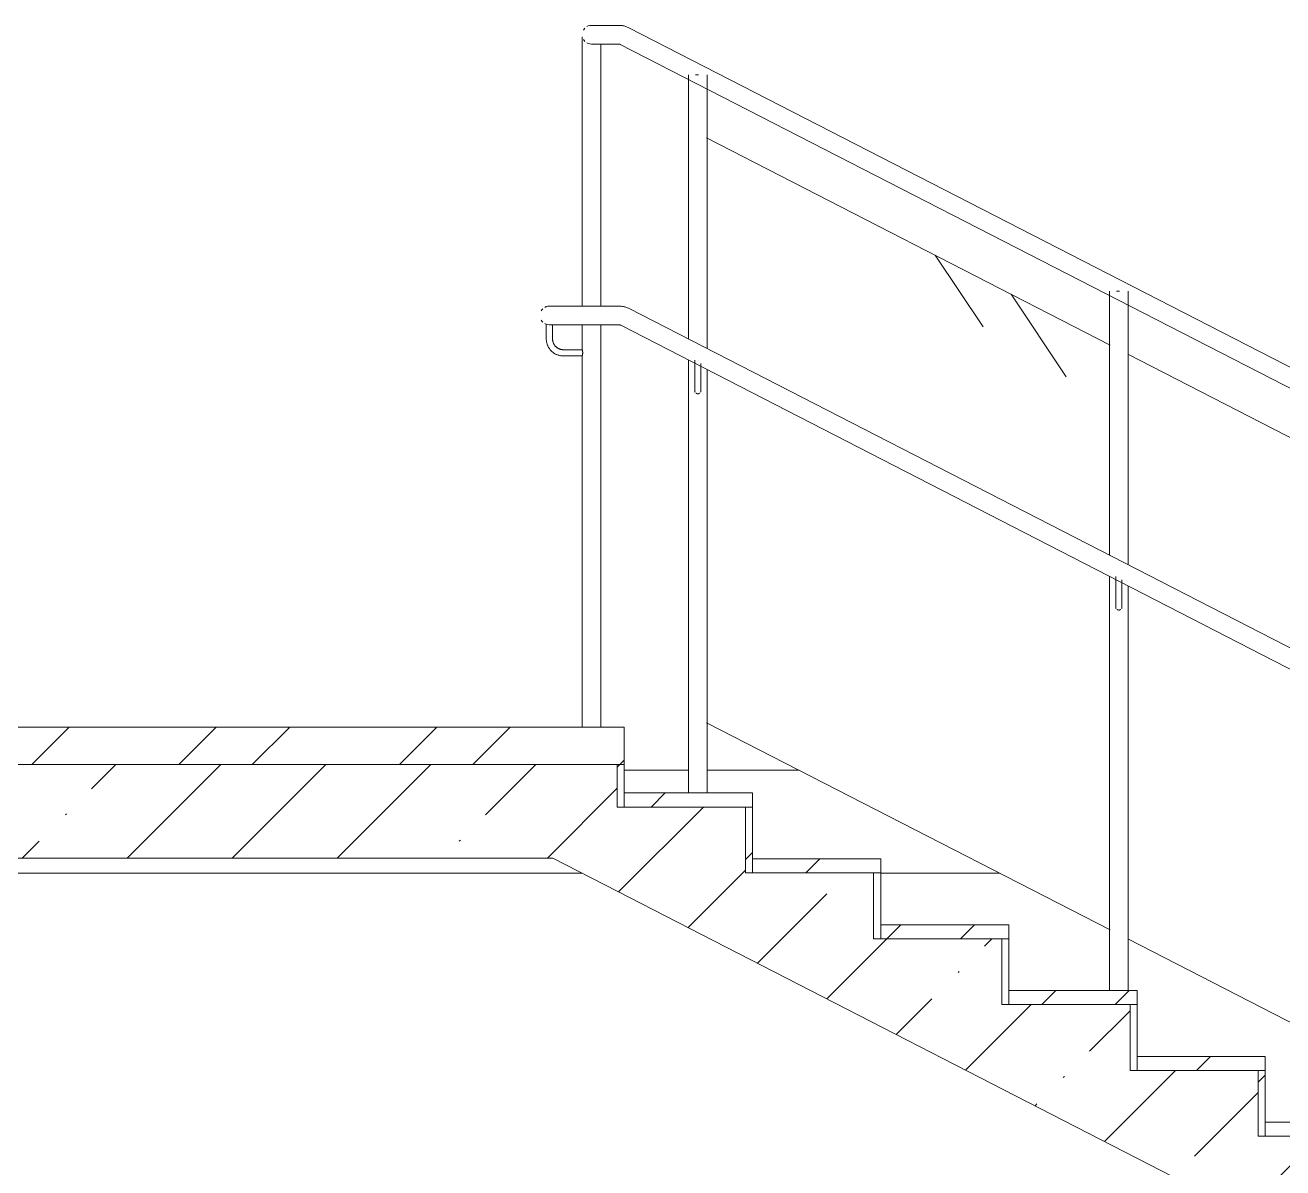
# Model space of a CAD drawing. Header units: millimetres. Extents: x -515342 to 330399, y -224905 to 507333.
# Drawn here: x 223707 to 226395, y 97102 to 99544 of the extents above; entities that cross this region are included whole.
import ezdxf

# ---------------------------------------------------------------- set-up
doc = ezdxf.new("R2010")
doc.units = ezdxf.units.MM
doc.layers.get('0').update_dxf_attribs({"lineweight": 0})
for name, color, linetype, lineweight in [('Лестницы', 7, 'Continuous', 0), ('Ограждение', 7, 'Continuous', 0), ('Перекрытие', 7, 'Continuous', 0)]:
    doc.layers.add(name, color=color, linetype=linetype, lineweight=lineweight)
pattern_1 = [(45, (223568.56, 95610.5), (-224.506, 224.506), []), (45, (223793.07, 95610.5), (-224.506, 224.506), [396.875, -79.375, 3.353, -76.022])]
pattern_2 = [(45, (223568.56, 95610.5), (-235.732, 235.732), []), (45, (223725.7, 95610.5), (-235.732, 235.732), [])]
pattern_3 = [(123.69, (-5209.4, 6334.5), (-2598.61, 3008.927), [641.07, -5769.6]), (123.69, (-5173.8, 6441.2), (-2598.61, 3008.927), [384.64, -6026.03]), (123.69, (-5387.2, 6441.2), (-2598.61, 3008.927), [384.64, -6026.03])]

# ---------------------------------------------------------------- blocks, each defined once
blk = doc.blocks.new('Ограждение - Для шага 900-V132-О_АР_П_Разрез 3-3')
at = {"layer": 'Ограждение'}
h = blk.add_hatch(dxfattribs=at)
h.set_pattern_fill('FP_2', color=256, style=0, pattern_type=2)
h.set_pattern_definition([(236.31, (-5209.4, 8823.7), (-1778, -3556), [641.07, -5769.6]), (236.31, (-5173.8, 8717), (-1778, -3556), [384.64, -6026.03]), (236.31, (-5387.2, 8717), (-1778, -3556), [384.64, -6026.03])])
h.paths.add_polyline_path([(-3796.8, 7557.6), (-3796.8, 7662.8), (-3853.5, 7691.4), (-3853.5, 7586.2), (-3805.2, 7561.8)])
h.paths.add_polyline_path([(-3756.8, 7561.6), (-3675.7, 7601.5), (-3756.8, 7642.5), (-3756.8, 7561.8)])
h.paths.add_polyline_path([(-3630.8, 7623.6), (-2991.4, 7938.4), (-2991.4, 8695.5), (-3481.4, 8947.2), (-3853.5, 8764), (-3853.5, 7736.2), (-3640.7, 7628.7)])
h.paths.add_polyline_path([(-3212.9, 9026.8), (-2991.4, 9026.8), (-2991.4, 9153.8), (-3025.8, 9171.5), (-3212.9, 9079.4), (-3212.9, 9044.1)])
for p, q in [((-3025.8, 9171.5), (-3212.9, 9079.4)), ((-3481.4, 8947.2), (-3853.6, 8764)), ((-3630.8, 7623.6), (-2991.4, 7938.4)), ((-3756.4, 7561.8), (-3675.7, 7601.5))]:
    blk.add_line(p, q, dxfattribs=at)
blk = doc.blocks.new('Ограждение - Ограждение-10040896-О_АР_П_Разрез 3-3')
blk.add_blockref('Ограждение - Для шага 900-V132-О_АР_П_Разрез 3-3', (0, 0))
blk = doc.blocks.new('Ограждение - АР_Ограждение_Балясина_D40_900 для 1500-10051546-О_АР_П_Разрез 3-3')
at = {"layer": 'Ограждение'}
for p, q in [((-4719.7, 10841.6), (-4719.7, 11406.4)), ((-4699.7, 11406.4), (-4704.9, 11406.4)), ((-4698.2, 11406.4), (-4699.7, 11406.4)), ((-4679.7, 11406.4), (-4679.7, 10821.1)), ((-4719.7, 9871.3), (-4719.7, 10796.7)), ((-4706.4, 10761.4), (-4706.4, 10796.4)), ((-4693.1, 10789.6), (-4693.1, 10761.4)), ((-4679.7, 10776.1), (-4679.7, 9871.3))]:
    blk.add_line(p, q, dxfattribs=at)
at = {"layer": 'Ограждение', "flags": 128}
for points in [[(-4706.4, 10731.4), (-4706.4, 10731.4), (-4706.4, 10731.5), (-4706.4, 10731.6), (-4706.4, 10731.8), (-4706.4, 10732), (-4706.4, 10732.2), (-4706.4, 10732.6), (-4706.4, 10732.9), (-4706.4, 10733.3), (-4706.4, 10733.8), (-4706.4, 10734.2), (-4706.4, 10734.8), (-4706.4, 10735.4), (-4706.4, 10736), (-4706.4, 10736.6), (-4706.4, 10737.3), (-4706.4, 10738.1), (-4706.4, 10738.8), (-4706.4, 10739.6), (-4706.4, 10740.5), (-4706.4, 10741.4), (-4706.4, 10742.3), (-4706.4, 10743.2), (-4706.4, 10744.2), (-4706.4, 10745.2), (-4706.4, 10746.2), (-4706.4, 10747.2), (-4706.4, 10748.3), (-4706.4, 10749.4), (-4706.4, 10750.5), (-4706.4, 10751.6), (-4706.4, 10752.8), (-4706.4, 10753.9), (-4706.4, 10755.1), (-4706.4, 10756.3), (-4706.4, 10757.5), (-4706.4, 10758.7), (-4706.4, 10759.9), (-4706.4, 10761.1), (-4706.4, 10761.4)], [(-4693.1, 10761.4), (-4693.1, 10760.2), (-4693.1, 10759), (-4693.1, 10757.8), (-4693.1, 10756.6), (-4693.1, 10755.4), (-4693.1, 10754.3), (-4693.1, 10753.1), (-4693.1, 10751.9), (-4693.1, 10750.8), (-4693.1, 10749.7), (-4693.1, 10748.6), (-4693.1, 10747.5), (-4693.1, 10746.5), (-4693.1, 10745.5), (-4693.1, 10744.4), (-4693.1, 10743.5), (-4693.1, 10742.5), (-4693.1, 10741.6), (-4693.1, 10740.7), (-4693.1, 10739.9), (-4693.1, 10739), (-4693.1, 10738.3), (-4693.1, 10737.5), (-4693.1, 10736.8), (-4693.1, 10736.1), (-4693.1, 10735.5), (-4693.1, 10734.9), (-4693.1, 10734.4), (-4693.1, 10733.9), (-4693.1, 10733.4), (-4693.1, 10733), (-4693.1, 10732.6), (-4693.1, 10732.3), (-4693.1, 10732), (-4693.1, 10731.8), (-4693.1, 10731.6), (-4693.1, 10731.5), (-4693.1, 10731.4), (-4693.1, 10731.4)]]:
    blk.add_lwpolyline(points, dxfattribs=at)
at = {"layer": 'Ограждение'}
for points, knots in [([(-4706.3, 10732.6), (-4706.4, 10732.3), (-4706.4, 10731.8), (-4706.4, 10731.1), (-4706.3, 10730.4), (-4706.1, 10729.4), (-4705.8, 10728.6), (-4705.6, 10728.1), (-4705.5, 10728)], [0.4444444, 0.4444444, 0.4444444, 0.4444444, 0.4791667, 0.5138889, 0.5486111, 0.5833333, 0.6527778, 0.6666667, 0.6666667, 0.6666667, 0.6666667]), ([(-4704, 10726.3), (-4704, 10726.2), (-4703.5, 10725.9), (-4702.2, 10725), (-4700.8, 10724.7), (-4699.7, 10724.7)], [0.7777778, 0.7777778, 0.7777778, 0.7777778, 0.7916667, 0.8611111, 1, 1, 1, 1]), ([(-4694, 10728), (-4693.8, 10728.4), (-4693.5, 10729.1), (-4693.2, 10730.1), (-4693.1, 10730.9), (-4693.1, 10731.7), (-4693.1, 10732.2), (-4693.2, 10732.4)], [0.3333333, 0.3333333, 0.3333333, 0.3333333, 0.3888889, 0.4444444, 0.4791667, 0.5138889, 0.5486111, 0.5486111, 0.5486111, 0.5486111])]:
    blk.add_open_spline(points, degree=3, knots=knots, dxfattribs=at)
blk.add_open_spline([(-4699.7, 10724.7), (-4698.9, 10724.7), (-4697.4, 10725), (-4696, 10725.8), (-4695.5, 10726.3)], degree=3, dxfattribs=at)
blk = doc.blocks.new('Ограждение - Для шага 900-10049942-О_АР_П_Разрез 3-3')
at = {"layer": 'Ограждение'}
h = blk.add_hatch(dxfattribs=at)
h.set_pattern_fill('FP_31', color=256, style=0, pattern_type=2)
h.set_pattern_definition(pattern_3)
h.paths.add_polyline_path([(-3818.7, 9578.8), (-3818.7, 10333.8), (-4680.8, 10776.7), (-4680.8, 10021.6), (-3853.6, 9596.7)])
h.paths.add_polyline_path([(-3818.7, 10378.8), (-3818.7, 10828.8), (-4680.8, 11271.6), (-4680.8, 10821.6), (-3853.6, 10396.7)])
for p, q in [((-4680.8, 11271.6), (-3818.7, 10828.8)), ((-3818.7, 9578.8), (-4680.8, 10021.6))]:
    blk.add_line(p, q, dxfattribs=at)
blk = doc.blocks.new('Ограждение - АР_Ограждение_Балясина_D40_900 для 1500-10051544-О_АР_П_Разрез 3-3')
at = {"layer": 'Ограждение'}
for p, q in [((-3819.7, 10379.3), (-3819.7, 10944)), ((-3799.7, 10944), (-3804.9, 10944)), ((-3798.2, 10944), (-3799.7, 10944)), ((-3779.7, 10944), (-3779.7, 10358.8)), ((-3819.7, 9449.1), (-3819.7, 10334.3)), ((-3806.4, 10299), (-3806.4, 10334.1)), ((-3793.1, 10327.2), (-3793.1, 10299)), ((-3779.7, 10313.8), (-3779.7, 9449.1))]:
    blk.add_line(p, q, dxfattribs=at)
at = {"layer": 'Ограждение', "flags": 128}
for points in [[(-3806.4, 10269), (-3806.4, 10269.1), (-3806.4, 10269.1), (-3806.4, 10269.3), (-3806.4, 10269.4), (-3806.4, 10269.6), (-3806.4, 10269.9), (-3806.4, 10270.2), (-3806.4, 10270.6), (-3806.4, 10271), (-3806.4, 10271.4), (-3806.4, 10271.9), (-3806.4, 10272.4), (-3806.4, 10273), (-3806.4, 10273.6), (-3806.4, 10274.3), (-3806.4, 10275), (-3806.4, 10275.7), (-3806.4, 10276.5), (-3806.4, 10277.3), (-3806.4, 10278.1), (-3806.4, 10279), (-3806.4, 10279.9), (-3806.4, 10280.9), (-3806.4, 10281.8), (-3806.4, 10282.8), (-3806.4, 10283.9), (-3806.4, 10284.9), (-3806.4, 10286), (-3806.4, 10287.1), (-3806.4, 10288.2), (-3806.4, 10289.3), (-3806.4, 10290.4), (-3806.4, 10291.6), (-3806.4, 10292.8), (-3806.4, 10293.9), (-3806.4, 10295.1), (-3806.4, 10296.3), (-3806.4, 10297.5), (-3806.4, 10298.7), (-3806.4, 10299)], [(-3793.1, 10299), (-3793.1, 10297.8), (-3793.1, 10296.6), (-3793.1, 10295.5), (-3793.1, 10294.3), (-3793.1, 10293.1), (-3793.1, 10291.9), (-3793.1, 10290.8), (-3793.1, 10289.6), (-3793.1, 10288.5), (-3793.1, 10287.4), (-3793.1, 10286.3), (-3793.1, 10285.2), (-3793.1, 10284.1), (-3793.1, 10283.1), (-3793.1, 10282.1), (-3793.1, 10281.1), (-3793.1, 10280.2), (-3793.1, 10279.3), (-3793.1, 10278.4), (-3793.1, 10277.5), (-3793.1, 10276.7), (-3793.1, 10275.9), (-3793.1, 10275.2), (-3793.1, 10274.5), (-3793.1, 10273.8), (-3793.1, 10273.2), (-3793.1, 10272.6), (-3793.1, 10272), (-3793.1, 10271.5), (-3793.1, 10271.1), (-3793.1, 10270.7), (-3793.1, 10270.3), (-3793.1, 10270), (-3793.1, 10269.7), (-3793.1, 10269.5), (-3793.1, 10269.3), (-3793.1, 10269.2), (-3793.1, 10269.1), (-3793.1, 10269)]]:
    blk.add_lwpolyline(points, dxfattribs=at)
at = {"layer": 'Ограждение'}
for points, knots in [([(-3806.3, 10270.2), (-3806.4, 10270), (-3806.4, 10269.5), (-3806.4, 10268.7), (-3806.3, 10268), (-3806.1, 10267.1), (-3805.8, 10266.3), (-3805.6, 10265.8), (-3805.5, 10265.7)], [0.4444444, 0.4444444, 0.4444444, 0.4444444, 0.4791667, 0.5138889, 0.5486111, 0.5833333, 0.6527778, 0.6666667, 0.6666667, 0.6666667, 0.6666667]), ([(-3794, 10265.7), (-3793.8, 10266), (-3793.5, 10266.7), (-3793.2, 10267.7), (-3793.1, 10268.6), (-3793.1, 10269.3), (-3793.1, 10269.8), (-3793.2, 10270.1)], [0.3333333, 0.3333333, 0.3333333, 0.3333333, 0.3888889, 0.4444444, 0.4791667, 0.5138889, 0.5486111, 0.5486111, 0.5486111, 0.5486111]), ([(-3804, 10263.9), (-3804, 10263.9), (-3803.5, 10263.5), (-3802.2, 10262.7), (-3800.8, 10262.4), (-3799.7, 10262.4)], [0.7777778, 0.7777778, 0.7777778, 0.7777778, 0.7916667, 0.8611111, 1, 1, 1, 1])]:
    blk.add_open_spline(points, degree=3, knots=knots, dxfattribs=at)
blk.add_open_spline([(-3799.7, 10262.4), (-3798.9, 10262.4), (-3797.4, 10262.6), (-3796, 10263.4), (-3795.5, 10263.9)], degree=3, dxfattribs=at)
blk = doc.blocks.new('Ограждение - Для шага 900-V145-О_АР_П_Разрез 3-3')
at = {"layer": 'Ограждение'}
h = blk.add_hatch(dxfattribs=at)
h.set_pattern_fill('FP_31', color=256, style=0, pattern_type=2)
h.set_pattern_definition(pattern_3)
h.paths.add_polyline_path([(-2918.7, 9116.4), (-2918.7, 9871.5), (-3780.8, 10314.3), (-3780.8, 9559.3), (-2958.3, 9136.8)])
h.paths.add_polyline_path([(-2918.7, 9916.4), (-2918.7, 10366.4), (-3780.8, 10809.3), (-3780.8, 10359.3), (-3002.2, 9959.3)])
for p, q in [((-3780.8, 10809.3), (-2918.7, 10366.4)), ((-2918.7, 9116.4), (-3780.8, 9559.3))]:
    blk.add_line(p, q, dxfattribs=at)
blk = doc.blocks.new('Ограждение - АР_Ограждение_Балясина_D40_900 для 1500-V147-О_АР_П_Разрез 3-3')
at = {"layer": 'Ограждение'}
for p, q in [((-4946.9, 10912), (-4946.9, 11487.1)), ((-4946.2, 11487.1), (-4946.9, 11487.1)), ((-4906.9, 11472.5), (-4906.9, 10912.1)), ((-5023.5, 10842.1), (-5023.5, 10873.4)), ((-5010.2, 10872.3), (-5010.2, 10842.1)), ((-4946.9, 10818.8), (-4946.9, 10872.1)), ((-4906.9, 10872.1), (-4906.9, 10012.1)), ((-4986.9, 10818.8), (-4946.9, 10818.8)), ((-4946.9, 10805.4), (-4986.9, 10805.4)), ((-4946.9, 10012.1), (-4946.9, 10805.4))]:
    blk.add_line(p, q, dxfattribs=at)
at = {"layer": 'Ограждение', "flags": 128}
for points in [[(-4986.9, 10805.4), (-4988.3, 10805.5), (-4989.8, 10805.5), (-4991.2, 10805.7), (-4992.7, 10805.9), (-4994.1, 10806.2), (-4995.6, 10806.5), (-4997, 10806.9), (-4998.4, 10807.3), (-4999.8, 10807.8), (-5001.1, 10808.3), (-5002.5, 10808.9), (-5003.8, 10809.6), (-5005.1, 10810.3), (-5006.3, 10811), (-5007.6, 10811.8), (-5008.8, 10812.7), (-5009.9, 10813.6), (-5011, 10814.5), (-5012.1, 10815.5), (-5013.2, 10816.6), (-5014.2, 10817.6), (-5015.1, 10818.7), (-5016, 10819.9), (-5016.9, 10821.1), (-5017.7, 10822.3), (-5018.5, 10823.5), (-5019.2, 10824.8), (-5019.9, 10826.1), (-5020.5, 10827.5), (-5021, 10828.8), (-5021.5, 10830.2), (-5022, 10831.6), (-5022.4, 10833), (-5022.7, 10834.4), (-5023, 10835.9), (-5023.2, 10837.3), (-5023.4, 10838.8), (-5023.5, 10840.2), (-5023.5, 10841.7), (-5023.5, 10842.1)], [(-5010.2, 10842.1), (-5010.2, 10841.2), (-5010.1, 10840.2), (-5010, 10839.3), (-5009.9, 10838.4), (-5009.7, 10837.5), (-5009.5, 10836.6), (-5009.3, 10835.6), (-5009, 10834.8), (-5008.7, 10833.9), (-5008.3, 10833), (-5008, 10832.2), (-5007.6, 10831.3), (-5007.1, 10830.5), (-5006.6, 10829.7), (-5006.1, 10828.9), (-5005.6, 10828.2), (-5005, 10827.4), (-5004.4, 10826.7), (-5003.8, 10826), (-5003.1, 10825.4), (-5002.4, 10824.7), (-5001.7, 10824.1), (-5001, 10823.5), (-5000.2, 10823), (-4999.5, 10822.5), (-4998.7, 10822), (-4997.9, 10821.5), (-4997, 10821.1), (-4996.2, 10820.7), (-4995.3, 10820.3), (-4994.4, 10820), (-4993.5, 10819.7), (-4992.6, 10819.5), (-4991.7, 10819.3), (-4990.8, 10819.1), (-4989.9, 10819), (-4989, 10818.9), (-4988, 10818.8), (-4987.1, 10818.8), (-4986.9, 10818.8)]]:
    blk.add_lwpolyline(points, dxfattribs=at)
at = {"layer": 'Ограждение'}
blk.add_open_spline([(-4946.9, 10805.4), (-4946.9, 10805.4), (-4946.8, 10805.7), (-4946.5, 10806.7), (-4946.2, 10807.8), (-4946, 10808.7), (-4945.8, 10809.8), (-4945.8, 10810.8), (-4945.7, 10811.7), (-4945.7, 10812.4), (-4945.7, 10813.1), (-4945.8, 10814.1), (-4946, 10815.2), (-4946.2, 10816.4), (-4946.4, 10817.4), (-4946.7, 10818.4), (-4946.9, 10818.8), (-4946.9, 10818.8)], degree=3, knots=[0, 0, 0, 0, 0.111111, 0.222222, 0.277778, 0.333333, 0.388889, 0.444444, 0.479167, 0.513889, 0.548611, 0.583333, 0.652778, 0.722222, 0.791667, 0.861111, 1, 1, 1, 1], dxfattribs=at)
blk = doc.blocks.new('Ограждение - Ограждение-10042073-О_АР_П_Разрез 3-3')
for name in ['Ограждение - АР_Ограждение_Балясина_D40_900 для 1500-V147-О_АР_П_Разрез 3-3', 'Ограждение - АР_Ограждение_Балясина_D40_900 для 1500-10051546-О_АР_П_Разрез 3-3', 'Ограждение - Для шага 900-10049942-О_АР_П_Разрез 3-3', 'Ограждение - АР_Ограждение_Балясина_D40_900 для 1500-10051544-О_АР_П_Разрез 3-3', 'Ограждение - Для шага 900-V145-О_АР_П_Разрез 3-3']:
    blk.add_blockref(name, (0, 0))
blk = doc.blocks.new('Тип верхнего поручня - Верхний поручень_Внутренний_-10042076-О_АР_П_Разрез 3-3')
at = {"layer": 'Ограждение'}
for p, q in [((-4867.7, 11512.1), (-4881.9, 11512.1)), ((-1782.3, 9932.7), (-4847.2, 11507.1)), ((-4881.9, 11472.1), (-4867.7, 11472.1)), ((-4865.5, 11471.5), (-1800.6, 9897.1))]:
    blk.add_line(p, q, dxfattribs=at)
at = {"layer": 'Ограждение', "flags": 128}
for points in [[(-4881.9, 11512.1), (-4883.7, 11512.1), (-4885.5, 11512.1), (-4887.2, 11512.1), (-4889, 11512.1), (-4890.8, 11512.1), (-4892.6, 11512.1), (-4894.3, 11512.1), (-4896, 11512.1), (-4897.7, 11512.1), (-4899.4, 11512.1), (-4901, 11512.1), (-4902.6, 11512.1), (-4904.2, 11512.1), (-4905.8, 11512.1), (-4907.3, 11512.1), (-4908.7, 11512.1), (-4910.2, 11512.1), (-4911.5, 11512.1), (-4912.9, 11512.1), (-4914.1, 11512.1), (-4915.4, 11512.1), (-4916.5, 11512.1), (-4917.7, 11512.1), (-4918.7, 11512.1), (-4919.7, 11512.1), (-4920.7, 11512.1), (-4921.5, 11512.1), (-4922.4, 11512.1), (-4923.1, 11512.1), (-4923.8, 11512.1), (-4924.4, 11512.1), (-4925, 11512.1), (-4925.4, 11512.1), (-4925.9, 11512.1), (-4926.2, 11512.1), (-4926.5, 11512.1), (-4926.7, 11512.1), (-4926.8, 11512.1), (-4926.9, 11512.1), (-4926.9, 11512.1)], [(-4847.2, 11507.1), (-4848.8, 11507.9), (-4850.4, 11508.6), (-4852.1, 11509.3), (-4853.8, 11509.9), (-4855.5, 11510.4), (-4857.3, 11510.9), (-4859, 11511.2), (-4860.8, 11511.6), (-4862.6, 11511.8), (-4864.4, 11512), (-4866.2, 11512.1), (-4867.7, 11512.1)], [(-4926.9, 11472.1), (-4926.8, 11472.1), (-4926.7, 11472.1), (-4926.5, 11472.1), (-4926.3, 11472.1), (-4926, 11472.1), (-4925.6, 11472.1), (-4925.1, 11472.1), (-4924.6, 11472.1), (-4924, 11472.1), (-4923.3, 11472.1), (-4922.6, 11472.1), (-4921.8, 11472.1), (-4920.9, 11472.1), (-4920, 11472.1), (-4919, 11472.1), (-4918, 11472.1), (-4916.8, 11472.1), (-4915.7, 11472.1), (-4914.5, 11472.1), (-4913.2, 11472.1), (-4911.9, 11472.1), (-4910.5, 11472.1), (-4909.1, 11472.1), (-4907.7, 11472.1), (-4906.2, 11472.1), (-4904.6, 11472.1), (-4903.1, 11472.1), (-4901.5, 11472.1), (-4899.8, 11472.1), (-4898.2, 11472.1), (-4896.5, 11472.1), (-4894.8, 11472.1), (-4893, 11472.1), (-4891.3, 11472.1), (-4889.5, 11472.1), (-4887.7, 11472.1), (-4885.9, 11472.1), (-4884.1, 11472.1), (-4882.3, 11472.1), (-4881.9, 11472.1)], [(-4867.7, 11472.1), (-4867.5, 11472.1), (-4867.3, 11472.1), (-4867.1, 11472.1), (-4866.9, 11472), (-4866.7, 11472), (-4866.6, 11472), (-4866.4, 11471.9), (-4866.2, 11471.8), (-4866, 11471.8), (-4865.8, 11471.7), (-4865.6, 11471.6), (-4865.5, 11471.5)]]:
    blk.add_lwpolyline(points, dxfattribs=at)
blk = doc.blocks.new('Тип перил - Перила_Внутренний_-10042086-О_АР_П_Разрез 3-3')
at = {"layer": 'Ограждение'}
for p, q in [((-4868.9, 10912.1), (-4966.9, 10912.1)), ((-1783.4, 9333.2), (-4846.1, 10906.6)), ((-4966.9, 10872.1), (-4868.9, 10872.1)), ((-4864.4, 10871), (-1801.7, 9297.6))]:
    blk.add_line(p, q, dxfattribs=at)
at = {"layer": 'Ограждение', "flags": 128}
for points in [[(-4966.9, 10912.1), (-4968.9, 10912.1), (-4970.9, 10912.1), (-4972.8, 10912.1), (-4974.8, 10912.1), (-4976.8, 10912.1), (-4978.7, 10912.1), (-4980.7, 10912.1), (-4982.6, 10912.1), (-4984.5, 10912.1), (-4986.3, 10912.1), (-4988.2, 10912.1), (-4989.9, 10912.1), (-4991.7, 10912.1), (-4993.4, 10912.1), (-4995.1, 10912.1), (-4996.7, 10912.1), (-4998.3, 10912.1), (-4999.8, 10912.1), (-5001.3, 10912.1), (-5002.7, 10912.1), (-5004.1, 10912.1), (-5005.4, 10912.1), (-5006.6, 10912.1), (-5007.8, 10912.1), (-5008.9, 10912.1), (-5010, 10912.1), (-5011, 10912.1), (-5011.9, 10912.1), (-5012.7, 10912.1), (-5013.5, 10912.1), (-5014.1, 10912.1), (-5014.8, 10912.1), (-5015.3, 10912.1), (-5015.8, 10912.1), (-5016.1, 10912.1), (-5016.4, 10912.1), (-5016.7, 10912.1), (-5016.8, 10912.1), (-5016.9, 10912.1), (-5016.9, 10912.1)], [(-4846.1, 10906.6), (-4847.9, 10907.4), (-4849.7, 10908.3), (-4851.6, 10909), (-4853.5, 10909.6), (-4855.4, 10910.2), (-4857.3, 10910.7), (-4859.3, 10911.2), (-4861.3, 10911.5), (-4863.2, 10911.8), (-4865.2, 10912), (-4867.2, 10912.1), (-4868.9, 10912.1)], [(-5016.9, 10872.1), (-5016.8, 10872.1), (-5016.7, 10872.1), (-5016.5, 10872.1), (-5016.2, 10872.1), (-5015.9, 10872.1), (-5015.4, 10872.1), (-5014.9, 10872.1), (-5014.3, 10872.1), (-5013.7, 10872.1), (-5012.9, 10872.1), (-5012.1, 10872.1), (-5011.2, 10872.1), (-5010.2, 10872.1), (-5009.2, 10872.1), (-5008.1, 10872.1), (-5007, 10872.1), (-5005.7, 10872.1), (-5004.4, 10872.1), (-5003.1, 10872.1), (-5001.7, 10872.1), (-5000.2, 10872.1), (-4998.7, 10872.1), (-4997.1, 10872.1), (-4995.5, 10872.1), (-4993.9, 10872.1), (-4992.2, 10872.1), (-4990.4, 10872.1), (-4988.6, 10872.1), (-4986.8, 10872.1), (-4985, 10872.1), (-4983.1, 10872.1), (-4981.2, 10872.1), (-4979.3, 10872.1), (-4977.3, 10872.1), (-4975.4, 10872.1), (-4973.4, 10872.1), (-4971.4, 10872.1), (-4969.4, 10872.1), (-4967.4, 10872.1), (-4966.9, 10872.1)], [(-4868.9, 10872.1), (-4868.5, 10872.1), (-4868.1, 10872.1), (-4867.8, 10872), (-4867.4, 10872), (-4867, 10871.9), (-4866.6, 10871.8), (-4866.2, 10871.7), (-4865.8, 10871.6), (-4865.4, 10871.5), (-4865.1, 10871.3), (-4864.7, 10871.1), (-4864.4, 10871)]]:
    blk.add_lwpolyline(points, dxfattribs=at)
blk = doc.blocks.new('Ограждение - АР_Ограждение_Балясина_D40_900 для 1500-V149-О_АР_П_Разрез 3-3')
at = {"layer": 'Ограждение', "flags": 128}
blk.add_lwpolyline([(-4986.9, 10805.4), (-4988.3, 10805.5), (-4989.8, 10805.5), (-4991.2, 10805.7), (-4992.7, 10805.9), (-4994.1, 10806.2), (-4995.6, 10806.5), (-4997, 10806.9), (-4998.4, 10807.3), (-4999.8, 10807.8), (-5001.1, 10808.3), (-5002.5, 10808.9), (-5003.8, 10809.6), (-5005.1, 10810.3), (-5006.3, 10811), (-5007.6, 10811.8), (-5008.8, 10812.7), (-5009.9, 10813.6), (-5011, 10814.5), (-5012.1, 10815.5), (-5013.2, 10816.6), (-5014.2, 10817.6), (-5015.1, 10818.7), (-5016, 10819.9), (-5016.9, 10821.1), (-5017.7, 10822.3), (-5018.5, 10823.5), (-5019.2, 10824.8), (-5019.9, 10826.1), (-5020.5, 10827.5), (-5021, 10828.8), (-5021.5, 10830.2), (-5022, 10831.6), (-5022.4, 10833), (-5022.7, 10834.4), (-5023, 10835.9), (-5023.2, 10837.3), (-5023.4, 10838.8), (-5023.5, 10840.2), (-5023.5, 10841.7), (-5023.5, 10842.1)], dxfattribs=at)
blk = doc.blocks.new('Ограждение - Ограждение-10051268-О_АР_П_Разрез 3-3')
for name in ['Ограждение - АР_Ограждение_Балясина_D40_900 для 1500-V147-О_АР_П_Разрез 3-3', 'Ограждение - АР_Ограждение_Балясина_D40_900 для 1500-V149-О_АР_П_Разрез 3-3', 'Ограждение - АР_Ограждение_Балясина_D40_900 для 1500-V149-О_АР_П_Разрез 3-3']:
    blk.add_blockref(name, (0, 0))
blk = doc.blocks.new('Тип верхнего поручня - Верхний поручень_Внутренний_-10051328-О_АР_П_Разрез 3-3')
at = {"layer": 'Ограждение'}
for start, end in [(135, 150), (80.8887, 120), (210, 225), (240, 279.216)]:
    blk.add_arc((-4926.9, 11492.1), 20, start, end, dxfattribs=at)
blk = doc.blocks.new('Тип перил - Перила_Внутренний_-10051341-О_АР_П_Разрез 3-3')
at = {"layer": 'Ограждение'}
for start, end in [(135, 150), (81.0165, 120), (210, 225), (240, 278.9194)]:
    blk.add_arc((-5016.9, 10892.1), 20, start, end, dxfattribs=at)

msp = doc.modelspace()

# ---------------------------------------------------------------- hatches: boundary and pattern name
at = {"layer": 'Лестницы'}
h = msp.add_hatch(dxfattribs=at)
h.set_pattern_fill('FP_9', color=256, style=0, pattern_type=2)
h.set_pattern_definition(pattern_2)
h.paths.add_polyline_path([(224181.9085, 97963.4897), (224987.8865, 97963.4897), (224987.8865, 98043.4897), (223399.7438, 98043.4897), (223399.7438, 97963.4897), (224075.4823, 97963.4897)])
h = msp.add_hatch(dxfattribs=at)
h.set_pattern_fill('FP_1', color=256, style=0, pattern_type=2)
h.set_pattern_definition(pattern_1)
h.paths.add_polyline_path([(224972.8865, 97692.854), (224972.8865, 97963.4897), (223399.7438, 97963.4897), (223399.7438, 97763.4897), (224835.3871, 97763.4897), (224926.8924, 97716.482)])
h = msp.add_hatch(dxfattribs=at)
h.set_pattern_fill('FP_9', color=256, style=0, pattern_type=2)
h.set_pattern_definition(pattern_2)
h.paths.add_polyline_path([(224972.8865, 97872.7316), (224987.8865, 97872.7316), (224987.8865, 97963.4897), (224972.8865, 97963.4897), (224972.8865, 97909.3342)])
h = msp.add_hatch(dxfattribs=at)
h.set_pattern_fill('FP_9', color=256, style=0, pattern_type=2)
h.set_pattern_definition(pattern_2)
h.paths.add_polyline_path([(225246.1712, 97872.7316), (225261.8865, 97872.7316), (225261.8865, 97902.7316), (224987.8865, 97902.7316), (224987.8865, 97872.7316), (225139.7449, 97872.7316)])
h = msp.add_hatch(dxfattribs=at)
h.set_pattern_fill('FP_1', color=256, style=0, pattern_type=2)
h.set_pattern_definition(pattern_1)
h.paths.add_polyline_path([(227587.5489, 96354.3929), (227986.8865, 96354.3929), (227986.8865, 96465.1509), (227712.8865, 96465.1509), (227712.8865, 96605.909), (227438.8865, 96605.909), (227438.8865, 96746.6671), (227164.8865, 96746.6671), (227164.8865, 96887.4251), (226890.8865, 96887.4251), (226890.8865, 97028.1832), (226616.8865, 97028.1832), (226616.8865, 97168.9413), (226342.8865, 97168.9413), (226342.8865, 97309.6993), (226068.8865, 97309.6993), (226068.8865, 97450.4574), (225794.8865, 97450.4574), (225794.8865, 97591.2155), (225520.8865, 97591.2155), (225520.8865, 97731.9735), (225246.8865, 97731.9735), (225246.1712, 97872.7316), (224972.8865, 97872.7316), (224972.8865, 97692.854), (227578.3384, 96354.3929)])
h = msp.add_hatch(dxfattribs=at)
h.set_pattern_fill('FP_9', color=256, style=0, pattern_type=2)
h.set_pattern_definition(pattern_2)
h.paths.add_polyline_path([(225261.8865, 97731.9735), (225261.8865, 97872.7316), (225246.8865, 97872.7316), (225246.8865, 97731.9735)])
h = msp.add_hatch(dxfattribs=at)
h.set_pattern_fill('FP_9', color=256, style=0, pattern_type=2)
h.set_pattern_definition(pattern_2)
h.paths.add_polyline_path([(225261.8865, 97731.9735), (225535.8865, 97731.9735), (225535.8865, 97761.9735), (225261.8865, 97761.9735)])
h = msp.add_hatch(dxfattribs=at)
h.set_pattern_fill('FP_9', color=256, style=0, pattern_type=2)
h.set_pattern_definition(pattern_2)
h.paths.add_polyline_path([(225778.3025, 97591.2155), (225809.8865, 97591.2155), (225809.8865, 97621.2155), (225535.8865, 97621.2155), (225535.8865, 97591.2155), (225671.8762, 97591.2155)])
h = msp.add_hatch(dxfattribs=at)
h.set_pattern_fill('FP_9', color=256, style=0, pattern_type=2)
h.set_pattern_definition(pattern_2)
h.paths.add_polyline_path([(225809.8865, 97450.4574), (226083.8865, 97450.4574), (226083.8865, 97480.4574), (225809.8865, 97480.4574)])
h = msp.add_hatch(dxfattribs=at)
h.set_pattern_fill('FP_9', color=256, style=0, pattern_type=2)
h.set_pattern_definition(pattern_2)
h.paths.add_polyline_path([(226083.8865, 97309.6993), (226357.8865, 97309.6993), (226357.8865, 97339.6993), (226083.8865, 97339.6993)])
h = msp.add_hatch(dxfattribs=at)
h.set_pattern_fill('FP_9', color=256, style=0, pattern_type=2)
h.set_pattern_definition(pattern_2)
h.paths.add_polyline_path([(226357.8865, 97168.9413), (226357.8865, 97309.6993), (226342.8865, 97309.6993), (226342.8865, 97168.9413)])
h = msp.add_hatch(dxfattribs=at)
h.set_pattern_fill('FP_9', color=256, style=0, pattern_type=2)
h.set_pattern_definition(pattern_2)
h.paths.add_polyline_path([(226629.7126, 97168.9413), (226631.8865, 97168.9413), (226631.8865, 97198.9413), (226357.8865, 97198.9413), (226357.8865, 97168.9413), (226523.2863, 97168.9413)])

# ---------------------------------------------------------------- linework, layer by layer
for p, q in [((224987.8865, 98043.4897), (223399.7438, 98043.4897)), ((224987.8865, 97963.4897), (224987.8865, 98043.4897)), ((224972.8865, 97963.4897), (223399.7438, 97963.4897)), ((223399.7438, 97963.4897), (224987.8865, 97963.4897)), ((224972.8865, 97872.7316), (224972.8865, 97963.4897)), ((224987.8865, 97963.4897), (224972.8865, 97963.4897)), ((224972.8865, 97963.4897), (224972.8865, 97872.7316)), ((224987.8865, 97872.7316), (224987.8865, 97963.4897)), ((225261.8865, 97902.7316), (224987.8865, 97902.7316)), ((224987.8865, 97902.7316), (224987.8865, 97872.7316)), ((225261.8865, 97872.7316), (225261.8865, 97902.7316)), ((225246.8865, 97872.7316), (224972.8865, 97872.7316)), ((224972.8865, 97872.7316), (224987.8865, 97872.7316)), ((224987.8865, 97872.7316), (225261.8865, 97872.7316)), ((225246.8865, 97731.9735), (225246.8865, 97872.7316)), ((225261.8865, 97872.7316), (225246.8865, 97872.7316)), ((225246.8865, 97872.7316), (225246.8865, 97731.9735)), ((225261.8865, 97731.9735), (225261.8865, 97872.7316)), ((223399.7438, 97763.4897), (224835.3871, 97763.4897)), ((224835.3871, 97763.4897), (224972.8865, 97692.854)), ((225535.8865, 97761.9735), (225261.8865, 97761.9735)), ((225261.8865, 97761.9735), (225261.8865, 97731.9735)), ((225535.8865, 97731.9735), (225535.8865, 97761.9735)), ((225520.8865, 97731.9735), (225246.8865, 97731.9735)), ((225246.8865, 97731.9735), (225261.8865, 97731.9735)), ((225261.8865, 97731.9735), (225535.8865, 97731.9735)), ((225520.8865, 97591.2155), (225520.8865, 97731.9735)), ((225535.8865, 97731.9735), (225520.8865, 97731.9735)), ((225520.8865, 97731.9735), (225520.8865, 97591.2155)), ((225535.8865, 97591.2155), (225535.8865, 97731.9735)), ((224972.8865, 97692.854), (227578.3384, 96354.3929)), ((225809.8865, 97621.2155), (225535.8865, 97621.2155)), ((225535.8865, 97621.2155), (225535.8865, 97591.2155)), ((225809.8865, 97591.2155), (225809.8865, 97621.2155)), ((225794.8865, 97591.2155), (225520.8865, 97591.2155)), ((225520.8865, 97591.2155), (225535.8865, 97591.2155)), ((225535.8865, 97591.2155), (225809.8865, 97591.2155)), ((225794.8865, 97450.4574), (225794.8865, 97591.2155)), ((225809.8865, 97591.2155), (225794.8865, 97591.2155)), ((225794.8865, 97591.2155), (225794.8865, 97450.4574)), ((225809.8865, 97450.4574), (225809.8865, 97591.2155)), ((226083.8865, 97480.4574), (225809.8865, 97480.4574)), ((225809.8865, 97480.4574), (225809.8865, 97450.4574)), ((226083.8865, 97450.4574), (226083.8865, 97480.4574)), ((226068.8865, 97450.4574), (225794.8865, 97450.4574)), ((225794.8865, 97450.4574), (225809.8865, 97450.4574)), ((225809.8865, 97450.4574), (226083.8865, 97450.4574)), ((226068.8865, 97309.6993), (226068.8865, 97450.4574)), ((226083.8865, 97450.4574), (226068.8865, 97450.4574)), ((226068.8865, 97450.4574), (226068.8865, 97309.6993)), ((226083.8865, 97309.6993), (226083.8865, 97450.4574)), ((226357.8865, 97339.6993), (226083.8865, 97339.6993)), ((226083.8865, 97339.6993), (226083.8865, 97309.6993)), ((226357.8865, 97309.6993), (226357.8865, 97339.6993)), ((226342.8865, 97309.6993), (226068.8865, 97309.6993)), ((226068.8865, 97309.6993), (226083.8865, 97309.6993)), ((226083.8865, 97309.6993), (226357.8865, 97309.6993)), ((226342.8865, 97168.9413), (226342.8865, 97309.6993)), ((226357.8865, 97309.6993), (226342.8865, 97309.6993)), ((226342.8865, 97309.6993), (226342.8865, 97168.9413)), ((226357.8865, 97168.9413), (226357.8865, 97309.6993)), ((226631.8865, 97198.9413), (226357.8865, 97198.9413)), ((226357.8865, 97198.9413), (226357.8865, 97168.9413)), ((226616.8865, 97168.9413), (226342.8865, 97168.9413)), ((226342.8865, 97168.9413), (226357.8865, 97168.9413)), ((226357.8865, 97168.9413), (226631.8865, 97168.9413))]:
    msp.add_line(p, q, dxfattribs=at)
at = {"layer": 'Перекрытие'}
for p, q in [((224987.8865, 97951.3929), (225125.0204, 97951.3929)), ((225164.9988, 97951.3929), (225361.8226, 97951.3929)), ((224897.8667, 97731.3929), (223639.7438, 97731.3929)), ((225790.0751, 97731.3929), (225535.8865, 97731.3929))]:
    msp.add_line(p, q, dxfattribs=at)

# ---------------------------------------------------------------- block references
at = {"layer": 'Ограждение'}
for name in ['Тип верхнего поручня - Верхний поручень_Внутренний_-10051328-О_АР_П_Разрез 3-3', 'Тип верхнего поручня - Верхний поручень_Внутренний_-10042076-О_АР_П_Разрез 3-3', 'Ограждение - Ограждение-10042073-О_АР_П_Разрез 3-3', 'Ограждение - Ограждение-10051268-О_АР_П_Разрез 3-3', 'Тип перил - Перила_Внутренний_-10051341-О_АР_П_Разрез 3-3', 'Тип перил - Перила_Внутренний_-10042086-О_АР_П_Разрез 3-3', 'Ограждение - Ограждение-10040896-О_АР_П_Разрез 3-3']:
    msp.add_blockref(name, (229844.7438, 88031.3929), dxfattribs=at)

doc.saveas('drawing.dxf')
